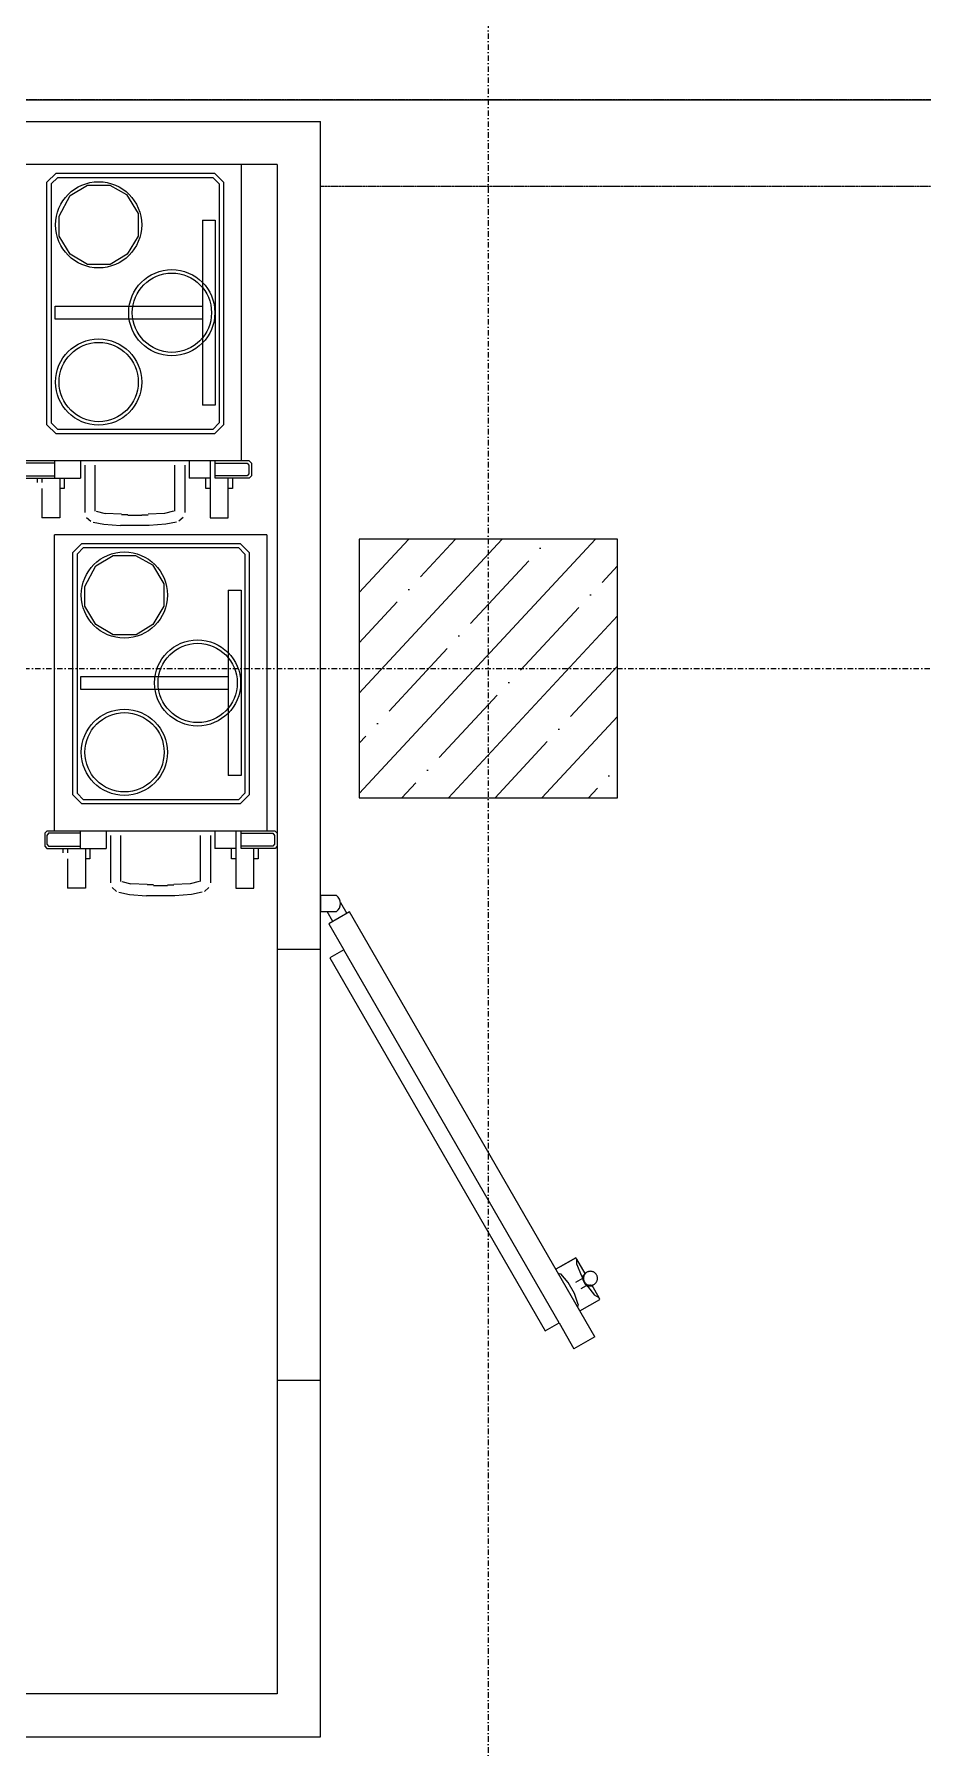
# Model space of a CAD drawing. Header units: millimetres. Extents: x -798 to 124478, y -405 to 121556.
# Drawn here: x 19623 to 21687, y 91874 to 95851 of the extents above; entities that cross this region are included whole.
import ezdxf

# ---------------------------------------------------------------- set-up
doc = ezdxf.new("R2010")
doc.units = ezdxf.units.MM
for name, pattern in [('AUSGEZOGEN', [0]), ('CENTER', [2, 1.25, -0.25, 0.25, -0.25]), ('PHANTOM2', [1.25, 0.625, -0.125, 0.125, -0.125, 0.125, -0.125]), ('Strichpunkt', [25.4, 12.7, -6.35, 0, -6.35])]:
    doc.linetypes.add(name, pattern=pattern)
for name, color, linetype in [('A-ABOVE', 89, 'PHANTOM2'), ('k3-coldrooms', 3, 'Continuous'), ('k3-doors', 4, 'Continuous')]:
    doc.layers.add(name, color=color, linetype=linetype)
for name, color, linetype, lineweight in [('A-AXES', 40, 'CENTER', 5), ('A-Hatch', 253, 'Continuous', 9), ('concreet', 5, 'Continuous', 15), ('TC-EQUIPMENT', 251, 'Continuous', 0)]:
    doc.layers.add(name, color=color, linetype=linetype, lineweight=lineweight)

# ---------------------------------------------------------------- blocks, each defined once
blk = doc.blocks.new('оси 2')
at = {"layer": 'A-AXES', "linetype": 'Strichpunkt', "transparency": 33554687}
for p, q in [((2180096.7, -2332747.9), (2180096.7, -2402262.2)), ((2160829.2, -2337925.5), (2204996.7, -2337925.5)), ((2162290.8, -2339245.5), (2204996.7, -2339245.5))]:
    blk.add_line(p, q, dxfattribs=at)

msp = doc.modelspace()

# ---------------------------------------------------------------- hatches: boundary and pattern name
at = {"layer": 'A-Hatch'}
h = msp.add_hatch(dxfattribs=at)
h.set_pattern_fill('ANSI35', color=256, scale=25, angle=-177.9339, style=0)
h.set_pattern_definition([(227.066067, (-88734.37, -576708.18), (116.227165, -108.13329), []), (227.066067, (-88846.55, -576712.23), (116.227165, -108.13329), [198.4375, -39.6875, 0, -39.6875])])
h.paths.add_polyline_path([(20977.6, 94678.6), (20977.6, 94078.6), (20377.6, 94078.6), (20377.4, 94678.3)])

# ---------------------------------------------------------------- linework, layer by layer
at = {"layer": 'A-ABOVE', "ltscale": 5, "transparency": 33554687}
msp.add_lwpolyline([(20287.6, 95498.6), (46127.6, 95498.6), (46127.6, 95698.6), (16777.6, 95698.6), (16777.6, 95648.6)], dxfattribs=at)
at = {"layer": 'concreet', "lineweight": 9, "ltscale": 200}
msp.add_lwpolyline([(12077.6, 88628.6), (12077.6, 95698.6), (46127.6, 95698.6), (46127.6, 47228.6)], dxfattribs=at)
at = {"layer": 'concreet'}
msp.add_lwpolyline([(20377.6, 94078.6), (20977.6, 94078.6), (20977.6, 94678.6), (20377.6, 94678.6)], close=True, dxfattribs=at)
at = {"layer": 'k3-coldrooms', "linetype": 'AUSGEZOGEN'}
for p, q in [((16777.6, 95648.6), (20287.6, 95648.6)), ((20287.6, 91898.5), (20287.6, 95648.6)), ((20187.6, 95548.6), (16777.6, 95548.6)), ((20187.6, 95548.6), (20187.6, 91998.5)), ((20287.6, 93726.6), (20187.6, 93726.6)), ((20187.6, 92726.6), (20287.6, 92726.6)), ((20187.6, 91998.5), (16777.6, 91998.5)), ((16787.6, 91898.5), (20287.6, 91898.5))]:
    msp.add_line(p, q, dxfattribs=at)
at = {"layer": 'k3-doors', "linetype": 'AUSGEZOGEN'}
for p, q in [((20324.8, 93851.7), (20287.6, 93851.7)), ((20324.8, 93851.7), (20287.6, 93851.6)), ((20287.6, 93851.6), (20287.6, 93814.6)), ((20334.2, 93835.2), (20348.7, 93810.3)), ((20287.6, 93814.6), (20324.8, 93814.5)), ((20316.4, 93791.7), (20303.3, 93814.6)), ((20355.4, 93814.1), (20307, 93786.3)), ((20307, 93786.3), (20342, 93725.7)), ((20924.9, 92827.3), (20355.4, 93814.1)), ((20342.2, 93725.8), (20309.9, 93707)), ((20309.9, 93707), (20809.8, 92841)), ((20842, 92859.5), (20342.2, 93725.8)), ((20881.2, 93011), (20834.4, 92984.1)), ((20845.1, 92990.3), (20880.6, 93010.7)), ((20880.8, 93010.8), (20880.6, 93010.7)), ((20880.6, 93010.7), (20880.6, 93010.7)), ((20883.4, 93007.3), (20881.2, 93011)), ((20883, 92994.9), (20883.4, 93007.3)), ((20883, 92994.9), (20893.2, 92970.8)), ((20902.4, 92974.4), (20883.4, 93007.3)), ((20839.4, 92975.3), (20845.7, 92973.5)), ((20863.1, 92953.5), (20845.7, 92973.5)), ((20878, 92927.6), (20863.1, 92953.5)), ((20896.3, 92962.7), (20879.9, 92953.1)), ((20893.2, 92970.8), (20895.8, 92966.4)), ((20902.7, 92974.8), (20895.4, 92965.9)), ((20895.4, 92965.7), (20895.4, 92965.9)), ((20895.4, 92965.7), (20897.8, 92958.1)), ((20897.8, 92958.1), (20901.9, 92950.7)), ((20898.7, 92964.6), (20898.6, 92963.2)), ((20898.6, 92963.2), (20898.7, 92961.7)), ((20898.9, 92966), (20898.7, 92964.6)), ((20898.7, 92961.7), (20898.9, 92960.3)), ((20899.2, 92967.4), (20898.9, 92966)), ((20898.9, 92960.3), (20899.2, 92959)), ((20899.6, 92968.7), (20899.2, 92967.4)), ((20899.2, 92959), (20899.6, 92957.6)), ((20900.2, 92970), (20899.6, 92968.7)), ((20899.6, 92957.6), (20900.1, 92956.3)), ((20900.1, 92956.3), (20900.8, 92955)), ((20900.8, 92971.3), (20900.2, 92970)), ((20901.6, 92972.5), (20900.8, 92971.3)), ((20900.8, 92955), (20901.6, 92953.8)), ((20902.4, 92973.6), (20901.6, 92972.5)), ((20901.6, 92953.8), (20902.4, 92952.7)), ((20903.4, 92974.7), (20902.4, 92973.6)), ((20902.4, 92952.7), (20903.4, 92951.7)), ((20903.2, 92975.1), (20902.7, 92974.8)), ((20904.4, 92975.6), (20903.4, 92974.7)), ((20903.4, 92951.7), (20904.4, 92950.7)), ((20905.6, 92976.5), (20904.4, 92975.6)), ((20906.8, 92977.2), (20905.6, 92976.5)), ((20908, 92977.9), (20906.8, 92977.2)), ((20909.3, 92978.4), (20908, 92977.9)), ((20910.7, 92978.9), (20909.3, 92978.4)), ((20912.1, 92979.2), (20910.7, 92978.9)), ((20913.5, 92979.3), (20912.1, 92979.2)), ((20914.9, 92979.4), (20913.5, 92979.3)), ((20916.3, 92979.3), (20914.9, 92979.4)), ((20917.7, 92979.2), (20916.3, 92979.3)), ((20919.1, 92978.9), (20917.7, 92979.2)), ((20920.4, 92978.4), (20919.1, 92978.9)), ((20921.8, 92977.9), (20920.4, 92978.4)), ((20923, 92977.2), (20921.8, 92977.9)), ((20924.2, 92976.5), (20923, 92977.2)), ((20925.3, 92975.6), (20924.2, 92976.5)), ((20926.4, 92974.6), (20925.3, 92975.6)), ((20925.3, 92950.7), (20926.4, 92951.7)), ((20927.3, 92973.6), (20926.4, 92974.6)), ((20926.4, 92951.7), (20927.3, 92952.7)), ((20928.2, 92972.5), (20927.3, 92973.6)), ((20927.3, 92952.7), (20928.2, 92953.8)), ((20929, 92971.3), (20928.2, 92972.5)), ((20928.2, 92953.8), (20929, 92955)), ((20929.6, 92970), (20929, 92971.3)), ((20929, 92955), (20929.6, 92956.3)), ((20930.2, 92968.7), (20929.6, 92970)), ((20929.6, 92956.3), (20930.2, 92957.6)), ((20930.6, 92967.4), (20930.2, 92968.7)), ((20930.2, 92957.6), (20930.6, 92959)), ((20930.9, 92966), (20930.6, 92967.4)), ((20930.6, 92959), (20930.9, 92960.3)), ((20931.1, 92964.6), (20930.9, 92966)), ((20930.9, 92960.3), (20931.1, 92961.7)), ((20931.1, 92963.2), (20931.1, 92964.6)), ((20931.1, 92961.7), (20931.1, 92963.2)), ((20886.7, 92902.6), (20878, 92927.6)), ((20890.2, 92887.4), (20937, 92914.3)), ((20893.5, 92939.5), (20905.8, 92946.6)), ((20901.9, 92950.7), (20907.3, 92944.9)), ((20904.4, 92950.7), (20905.5, 92949.8)), ((20905.5, 92949.8), (20906.7, 92949.1)), ((20906.7, 92949.1), (20908, 92948.4)), ((20907.3, 92944.9), (20908, 92944.6)), ((20908, 92948.4), (20909.3, 92947.9)), ((20908, 92944.6), (20917.9, 92946)), ((20908.4, 92944.6), (20923.9, 92924.1)), ((20909.3, 92947.9), (20910.7, 92947.5)), ((20910.7, 92947.5), (20912, 92947.2)), ((20912, 92947.2), (20913.5, 92947)), ((20914.9, 92946.9), (20913.5, 92947)), ((20914.9, 92946.9), (20916.3, 92947)), ((20916.3, 92947), (20917.7, 92947.2)), ((20917.7, 92947.2), (20919.1, 92947.5)), ((20919.4, 92946.9), (20917.9, 92946)), ((20934.8, 92918.2), (20918.5, 92946.4)), ((20919.1, 92947.5), (20920.4, 92947.9)), ((20920.4, 92947.9), (20921.7, 92948.4)), ((20921.7, 92948.4), (20923, 92949.1)), ((20923, 92949.1), (20924.2, 92949.8)), ((20934.8, 92918.2), (20923.9, 92924.1)), ((20924.2, 92949.8), (20925.3, 92950.7)), ((20937, 92914.3), (20934.8, 92918.2)), ((20886.7, 92902.6), (20885.1, 92896.2)), ((20809.8, 92841), (20842, 92859.5)), ((20841.9, 92859.5), (20876.6, 92799.4)), ((20924.9, 92827.3), (20876.6, 92799.4))]:
    msp.add_line(p, q, dxfattribs=at)
msp.add_arc((20311.3, 93833.1), 22.9, 305.9411, 54.0441, dxfattribs=at)
at = {"layer": 'TC-EQUIPMENT'}
for p, q in [((20103.6, 95548.6), (19610.6, 95548.6)), ((20103.6, 95548.6), (20103.6, 94860.6)), ((19652.6, 95507.6), (19673.6, 95528.6)), ((19652.6, 94944.6), (19652.6, 95507.6)), ((19662.6, 95503.6), (19677.6, 95518.6)), ((19662.6, 95503.6), (19662.6, 94948.6)), ((19673.6, 95528.6), (20041.6, 95528.6)), ((19677.6, 95518.6), (20037.6, 95518.6)), ((19706.6, 95476.6), (19746.6, 95500.6)), ((19746.6, 95500.6), (19798.6, 95500.6)), ((19798.6, 95500.6), (19837.6, 95478.6)), ((20037.6, 95518.6), (20052.6, 95503.6)), ((20041.6, 95528.6), (20062.6, 95507.6)), ((20052.6, 95503.6), (20052.6, 94948.6)), ((20062.6, 95507.6), (20062.6, 94944.6)), ((19680.6, 95428.6), (19706.6, 95476.6)), ((19837.6, 95478.6), (19864.6, 95434.6)), ((19680.6, 95382.6), (19680.6, 95428.6)), ((19864.6, 95434.6), (19864.6, 95382.6)), ((20013.6, 95419.6), (20013.6, 94989.6)), ((20013.6, 95419.6), (20043.6, 95419.6)), ((20043.6, 95419.6), (20043.6, 94989.6)), ((19706.6, 95340.6), (19680.6, 95382.6)), ((19864.6, 95382.6), (19838.6, 95340.6)), ((19746.6, 95316.6), (19706.6, 95340.6)), ((19838.6, 95340.6), (19799.6, 95316.6)), ((19799.6, 95316.6), (19746.6, 95316.6)), ((19671.6, 95219.6), (20013.6, 95219.6)), ((19671.6, 95189.6), (19671.6, 95219.6)), ((20013.6, 95189.6), (19671.6, 95189.6)), ((20043.6, 94989.6), (20013.6, 94989.6)), ((19673.6, 94923.6), (19652.6, 94944.6)), ((19677.6, 94933.6), (19662.6, 94948.6)), ((20052.6, 94948.6), (20037.6, 94933.6)), ((20062.6, 94944.6), (20041.6, 94923.6)), ((20041.6, 94923.6), (19673.6, 94923.6)), ((20037.6, 94933.6), (19677.6, 94933.6)), ((20122.6, 94860.6), (19592.6, 94860.6)), ((19670.6, 94820.6), (19670.6, 94860.6)), ((19730.6, 94860.6), (19730.6, 94820.6)), ((19982.6, 94860.6), (19982.6, 94820.6)), ((20031.6, 94860.6), (20031.6, 94728.6)), ((20043.6, 94820.6), (20043.6, 94860.6)), ((20122.6, 94860.6), (20127.6, 94855.6)), ((19592.6, 94820.6), (19730.6, 94820.6)), ((19670.6, 94855.6), (19596.6, 94855.6)), ((19596.6, 94825.6), (19670.6, 94825.6)), ((19630.6, 94810.6), (19630.6, 94820.6)), ((19640.6, 94820.6), (19640.6, 94810.6)), ((19682.6, 94820.6), (19682.6, 94728.6)), ((19692.6, 94820.6), (19692.6, 94796.6)), ((19740.6, 94850.6), (19740.6, 94740.6)), ((19764.6, 94743.6), (19764.6, 94850.6)), ((19948.6, 94850.6), (19948.6, 94743.6)), ((19972.6, 94850.6), (19972.6, 94740.6)), ((20031.6, 94820.6), (19982.6, 94820.6)), ((20021.6, 94796.6), (20021.6, 94820.6)), ((20043.6, 94855.6), (20117.6, 94855.6)), ((20117.6, 94825.6), (20043.6, 94825.6)), ((20122.6, 94820.6), (20043.6, 94820.6)), ((20073.6, 94728.6), (20073.6, 94820.6)), ((20083.6, 94820.6), (20083.6, 94796.6)), ((20117.6, 94855.6), (20121.6, 94850.6)), ((20121.6, 94830.6), (20117.6, 94825.6)), ((20121.6, 94850.6), (20121.6, 94830.6)), ((20127.6, 94825.6), (20122.6, 94820.6)), ((20127.6, 94855.6), (20127.6, 94825.6)), ((19640.6, 94796.6), (19640.6, 94728.6)), ((19692.6, 94796.6), (19682.6, 94796.6)), ((20031.6, 94796.6), (20021.6, 94796.6)), ((20083.6, 94796.6), (20073.6, 94796.6)), ((19766.6, 94743.6), (19787.6, 94738.6)), ((19946.6, 94743.6), (19925.6, 94738.6)), ((19682.6, 94728.6), (19640.6, 94728.6)), ((19744.6, 94729.6), (19754.6, 94720.6)), ((19759.6, 94718.6), (19784.6, 94713.6)), ((19784.6, 94713.6), (19823.6, 94710.6)), ((19825.6, 94736.6), (19787.6, 94738.6)), ((19889.6, 94710.6), (19823.6, 94710.6)), ((19840.6, 94735.6), (19825.6, 94735.6)), ((19840.6, 94734.6), (19872.6, 94734.6)), ((19872.6, 94735.6), (19887.6, 94735.6)), ((19925.6, 94738.6), (19887.6, 94736.6)), ((19928.6, 94713.6), (19889.6, 94710.6)), ((19953.6, 94718.6), (19928.6, 94713.6)), ((19968.6, 94729.6), (19958.6, 94720.6)), ((20031.6, 94728.6), (20073.6, 94728.6)), ((20163.4, 94689.2), (19670.4, 94689.2)), ((19670.4, 94001.2), (19670.4, 94689.2)), ((19712.4, 94648.2), (19733.4, 94669.2)), ((19733.4, 94669.2), (20101.4, 94669.2)), ((20101.4, 94669.2), (20122.4, 94648.2)), ((20163.4, 94689.2), (20163.4, 94001.2)), ((19712.4, 94085.2), (19712.4, 94648.2)), ((19722.4, 94644.2), (19737.4, 94659.2)), ((19722.4, 94644.2), (19722.4, 94089.2)), ((19737.4, 94659.2), (20097.4, 94659.2)), ((19766.4, 94617.2), (19806.4, 94641.2)), ((19806.4, 94641.2), (19858.4, 94641.2)), ((19858.4, 94641.2), (19897.4, 94619.2)), ((20097.4, 94659.2), (20112.4, 94644.2)), ((20112.4, 94644.2), (20112.4, 94089.2)), ((20122.4, 94648.2), (20122.4, 94085.2)), ((19740.4, 94569.2), (19766.4, 94617.2)), ((19897.4, 94619.2), (19924.4, 94575.2)), ((19740.4, 94523.2), (19740.4, 94569.2)), ((19924.4, 94575.2), (19924.4, 94523.2)), ((20073.4, 94560.2), (20073.4, 94130.2)), ((20073.4, 94560.2), (20103.4, 94560.2)), ((20103.4, 94560.2), (20103.4, 94130.2)), ((19766.4, 94481.2), (19740.4, 94523.2)), ((19924.4, 94523.2), (19898.4, 94481.2)), ((19806.4, 94457.2), (19766.4, 94481.2)), ((19898.4, 94481.2), (19859.4, 94457.2)), ((19859.4, 94457.2), (19806.4, 94457.2)), ((19731.4, 94360.2), (20073.4, 94360.2)), ((19731.4, 94330.2), (19731.4, 94360.2)), ((20073.4, 94330.2), (19731.4, 94330.2)), ((20103.4, 94130.2), (20073.4, 94130.2)), ((19733.4, 94064.2), (19712.4, 94085.2)), ((19737.4, 94074.2), (19722.4, 94089.2)), ((20097.4, 94074.2), (19737.4, 94074.2)), ((20112.4, 94089.2), (20097.4, 94074.2)), ((20122.4, 94085.2), (20101.4, 94064.2)), ((20101.4, 94064.2), (19733.4, 94064.2)), ((19652.4, 94001.2), (19647.4, 93996.2)), ((19647.4, 93996.2), (19647.4, 93966.2)), ((20182.4, 94001.2), (19652.4, 94001.2)), ((19656.4, 93996.2), (19652.4, 93991.2)), ((19652.4, 93991.2), (19652.4, 93971.2)), ((19730.4, 93996.2), (19656.4, 93996.2)), ((19730.4, 93961.2), (19730.4, 94001.2)), ((19790.4, 94001.2), (19790.4, 93961.2)), ((19800.4, 93991.2), (19800.4, 93881.2)), ((19824.4, 93884.2), (19824.4, 93991.2)), ((20008.4, 93991.2), (20008.4, 93884.2)), ((20032.4, 93991.2), (20032.4, 93881.2)), ((20042.4, 94001.2), (20042.4, 93961.2)), ((20091.4, 94001.2), (20091.4, 93869.2)), ((20103.4, 93961.2), (20103.4, 94001.2)), ((20103.4, 93996.2), (20177.4, 93996.2)), ((20177.4, 93996.2), (20181.4, 93991.2)), ((20181.4, 93991.2), (20181.4, 93971.2)), ((20182.4, 94001.2), (20187.4, 93996.2)), ((20187.4, 93996.2), (20187.4, 93966.2)), ((19647.4, 93966.2), (19652.4, 93961.2)), ((19652.4, 93971.2), (19656.4, 93966.2)), ((19652.4, 93961.2), (19790.4, 93961.2)), ((19656.4, 93966.2), (19730.4, 93966.2)), ((19690.4, 93951.2), (19690.4, 93961.2)), ((19700.4, 93961.2), (19700.4, 93951.2)), ((19742.4, 93961.2), (19742.4, 93869.2)), ((19752.4, 93961.2), (19752.4, 93937.2)), ((20091.4, 93961.2), (20042.4, 93961.2)), ((20081.4, 93937.2), (20081.4, 93961.2)), ((20177.4, 93966.2), (20103.4, 93966.2)), ((20182.4, 93961.2), (20103.4, 93961.2)), ((20133.4, 93869.2), (20133.4, 93961.2)), ((20143.4, 93961.2), (20143.4, 93937.2)), ((20181.4, 93971.2), (20177.4, 93966.2)), ((20187.4, 93966.2), (20182.4, 93961.2)), ((19700.4, 93937.2), (19700.4, 93869.2)), ((19752.4, 93937.2), (19742.4, 93937.2)), ((20091.4, 93937.2), (20081.4, 93937.2)), ((20143.4, 93937.2), (20133.4, 93937.2)), ((19742.4, 93869.2), (19700.4, 93869.2)), ((19804.4, 93870.2), (19814.4, 93861.2)), ((19826.4, 93884.2), (19847.4, 93879.2)), ((19885.4, 93877.2), (19847.4, 93879.2)), ((19900.4, 93876.2), (19885.4, 93876.2)), ((19900.4, 93875.2), (19932.4, 93875.2)), ((19932.4, 93876.2), (19947.4, 93876.2)), ((19985.4, 93879.2), (19947.4, 93877.2)), ((20006.4, 93884.2), (19985.4, 93879.2)), ((20028.4, 93870.2), (20018.4, 93861.2)), ((20091.4, 93869.2), (20133.4, 93869.2)), ((19819.4, 93859.2), (19844.4, 93854.2)), ((19844.4, 93854.2), (19883.4, 93851.2)), ((19949.4, 93851.2), (19883.4, 93851.2)), ((19988.4, 93854.2), (19949.4, 93851.2)), ((20013.4, 93859.2), (19988.4, 93854.2))]:
    msp.add_line(p, q, dxfattribs=at)
for centre, radius in [((19772.6, 95408.6), 100), ((19942.6, 95204.6), 100), ((19942.8, 95204.6), 92), ((19772.6, 95043.6), 100), ((19772.8, 95043.6), 92), ((19832.4, 94549.2), 100), ((20002.4, 94345.2), 100), ((20002.7, 94345.2), 92), ((19832.4, 94184.2), 100), ((19832.7, 94184.2), 92)]:
    msp.add_circle(centre, radius, dxfattribs=at)

# ---------------------------------------------------------------- block references
msp.add_blockref('оси 2', (-2159419.1, 2433624.2))

doc.saveas('drawing.dxf')
